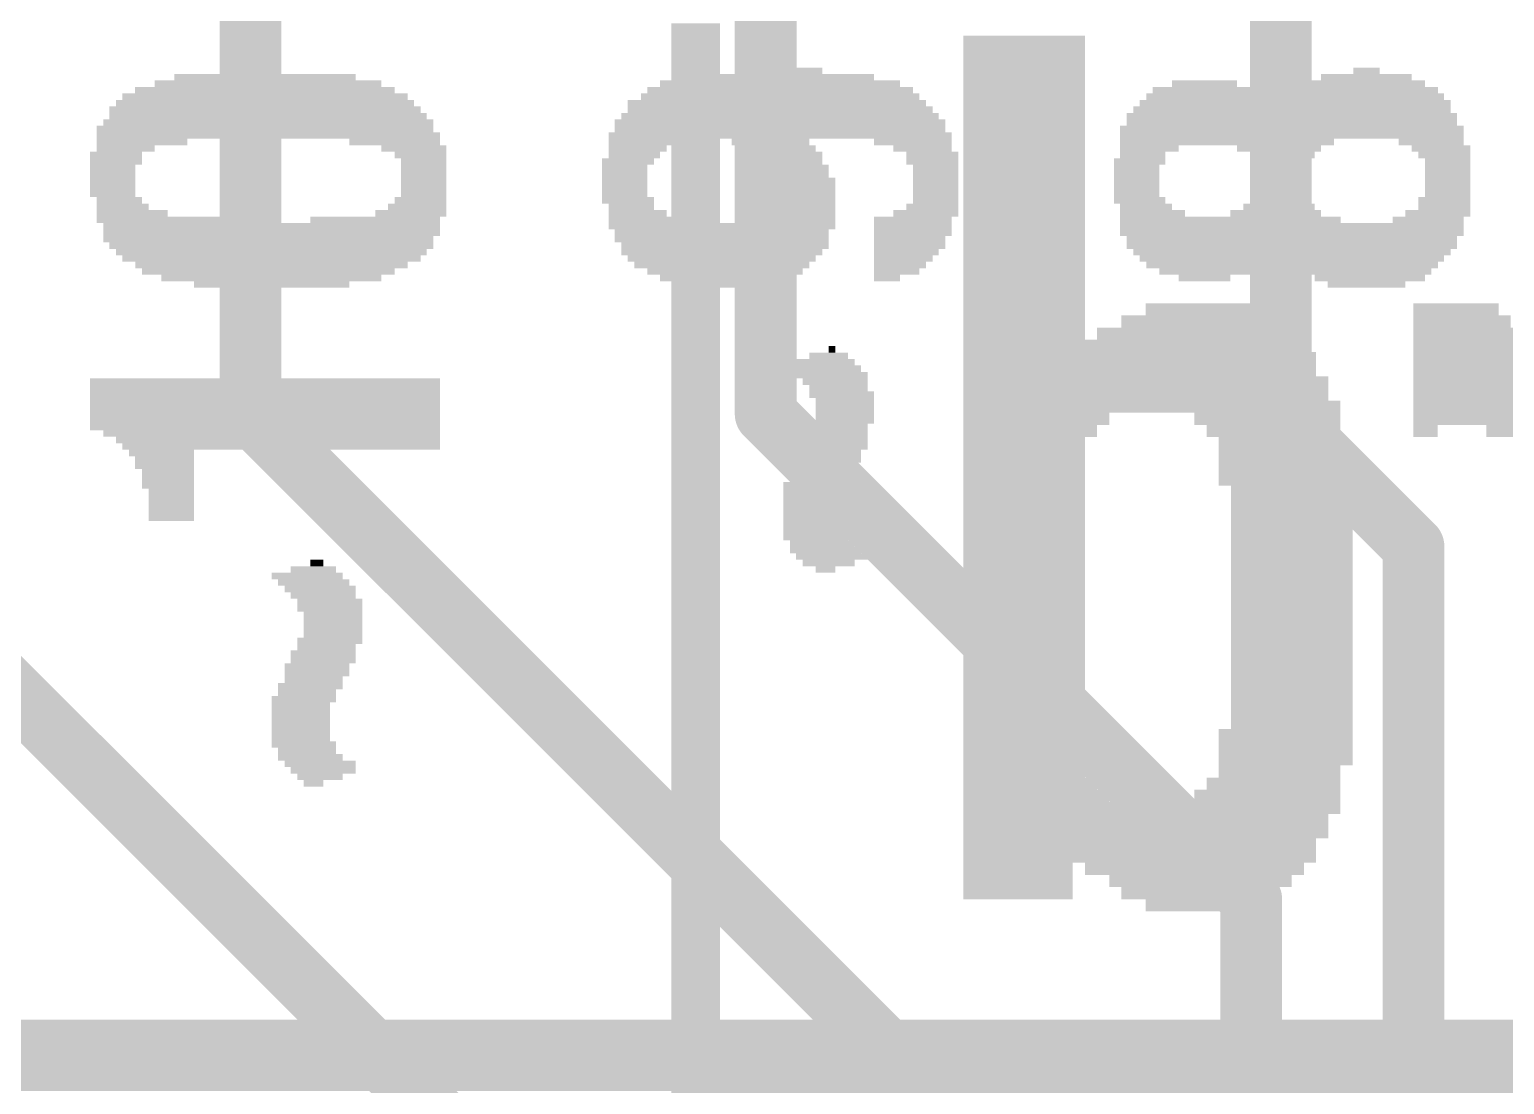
# Model space of a CAD drawing. Extents: x -25 to 82, y -36 to 56.
# Drawn here: x 35.49 to 42.76, y 42.67 to 47.87 of the extents above; entities that cross this region are included whole.
import ezdxf

# ---------------------------------------------------------------- set-up
doc = ezdxf.new("R2010")
doc.units = 0
for name, color, linetype in [('1', 12, 'CONTINUOUS'), ('21', 41, 'CONTINUOUS'), ('22', 40, 'CONTINUOUS')]:
    doc.layers.add(name, color=color, linetype=linetype)

# ---------------------------------------------------------------- blocks, each defined once
blk = doc.blocks.new('RECT')
blk.add_solid([(-0.5, -0.5), (0.5, -0.5), (-0.5, 0.5), (0.5, 0.5)])

msp = doc.modelspace()

# ---------------------------------------------------------------- linework, layer by layer
at = {"layer": '1', "const_width": 0.3048}
for points in [[(36.576, 49.15), (36.576, 45.974)], [(39.116, 49.15), (39.116, 45.974)], [(41.656, 45.974), (41.656, 49.15)], [(34.036, 45.974), (39.497, 40.513)], [(40.71, 41.84), (36.576, 45.974)], [(41.51, 43.58), (39.116, 45.974)], [(42.31, 45.32), (41.656, 45.974)], [(42.31, 24.6126), (42.31, 45.32)], [(41.51, 24.6126), (41.51, 43.58)]]:
    msp.add_lwpolyline(points, dxfattribs=at)
at = {"layer": '1', "const_width": 0.1524}
for points in [[(36.6299, 46.0279, 1), (36.5221, 45.9201)], [(39.1699, 46.0279, 1), (39.0621, 45.9201)], [(41.7099, 46.0279, 1), (41.6021, 45.9201)], [(36.4998, 45.974, 1), (36.6522, 45.974)], [(39.0398, 45.974, 1), (39.1922, 45.974)], [(41.5798, 45.974, 1), (41.7322, 45.974)], [(42.3862, 45.32, 1), (42.2338, 45.32)], [(42.2561, 45.2661, 1), (42.3639, 45.3739)], [(41.5862, 43.58, 1), (41.4338, 43.58)], [(41.4561, 43.5261, 1), (41.5639, 43.6339)]]:
    msp.add_lwpolyline(points, format="xyb", dxfattribs=at)

# ---------------------------------------------------------------- block references
at = {"layer": '21'}
for p, xscale, yscale in [((36.6471, 47.6347), 0.8941, 0.032), ((39.1706, 47.6347), 0.9576, 0.032), ((39.1871, 47.6665), 0.4166, 0.0318), ((42.0776, 47.6347), 0.447, 0.032), ((42.0789, 47.6665), 0.1295, 0.0318), ((36.6471, 47.5706), 1.2802, 0.032), ((36.6624, 47.6026), 1.1176, 0.032), ((39.1871, 47.5706), 1.3106, 0.032), ((39.1871, 47.6026), 1.1836, 0.032), ((41.2636, 47.5706), 0.4801, 0.032), ((41.2801, 47.6026), 0.32, 0.032), ((42.0954, 47.5706), 0.6706, 0.032), ((42.0789, 47.6026), 0.5766, 0.032), ((36.6471, 47.5068), 1.4681, 0.0318), ((36.6471, 47.5386), 1.4072, 0.032), ((39.1706, 47.5068), 1.4707, 0.0318), ((39.1871, 47.5386), 1.3716, 0.032), ((41.2636, 47.5068), 0.6071, 0.0318), ((41.2648, 47.5386), 0.5436, 0.032), ((42.0941, 47.5068), 0.8001, 0.0318), ((42.0941, 47.5386), 0.7341, 0.032), ((36.6636, 47.4109), 1.6281, 0.032), ((36.6471, 47.4749), 1.5342, 0.032), ((36.6624, 47.4429), 1.5646, 0.032), ((39.1871, 47.4109), 1.6307, 0.032), ((39.1871, 47.4429), 1.5646, 0.032), ((39.1871, 47.4749), 1.5037, 0.032), ((41.2483, 47.4429), 0.7036, 0.032), ((41.2636, 47.4109), 0.7341, 0.032), ((41.2648, 47.4749), 0.6706, 0.032), ((42.0941, 47.4429), 0.8611, 0.032), ((42.0941, 47.4109), 0.8611, 0.032), ((42.0941, 47.4749), 0.8001, 0.032), ((36.6471, 47.379), 1.6612, 0.0318), ((36.6636, 47.3471), 1.6942, 0.032), ((39.1871, 47.3471), 1.6916, 0.032), ((39.1871, 47.379), 1.6307, 0.0318), ((41.7106, 47.379), 1.6942, 0.0318), ((41.7106, 47.3471), 1.6942, 0.032), ((36.0401, 47.3151), 0.447, 0.032), ((35.9601, 47.2831), 0.287, 0.032), ((37.2872, 47.3151), 0.447, 0.032), ((37.3812, 47.2831), 0.32, 0.032), ((38.5648, 47.3151), 0.447, 0.032), ((38.4848, 47.2831), 0.287, 0.032), ((39.1401, 47.3151), 0.3835, 0.032), ((39.2354, 47.2831), 0.254, 0.032), ((39.8412, 47.3151), 0.3835, 0.032), ((39.8894, 47.2831), 0.287, 0.032), ((41.3906, 47.3151), 1.0541, 0.032), ((41.0083, 47.2831), 0.2896, 0.032), ((41.6471, 47.2831), 0.414, 0.032), ((42.3977, 47.3151), 0.32, 0.032), ((42.4459, 47.2831), 0.2896, 0.032), ((35.9118, 47.2511), 0.2565, 0.032), ((35.9118, 47.2192), 0.2565, 0.0318), ((35.8953, 47.1874), 0.2235, 0.032), ((37.4142, 47.2511), 0.254, 0.032), ((37.4294, 47.2192), 0.2235, 0.0318), ((37.4294, 47.1874), 0.2235, 0.032), ((38.4366, 47.2192), 0.2565, 0.0318), ((38.42, 47.1874), 0.2235, 0.032), ((38.4683, 47.2511), 0.254, 0.032), ((39.2836, 47.2511), 0.2235, 0.032), ((39.2989, 47.2192), 0.193, 0.0318), ((39.3141, 47.1874), 0.2235, 0.032), ((39.9377, 47.2511), 0.2565, 0.032), ((39.9377, 47.2192), 0.2565, 0.0318), ((39.9542, 47.1874), 0.2235, 0.032), ((40.96, 47.2192), 0.254, 0.0318), ((40.9448, 47.1874), 0.2235, 0.032), ((40.9753, 47.2511), 0.2235, 0.032), ((41.6636, 47.2511), 0.32, 0.032), ((41.6471, 47.2192), 0.287, 0.0318), ((41.6636, 47.1874), 0.254, 0.032), ((42.4625, 47.2511), 0.2565, 0.032), ((42.479, 47.2192), 0.2235, 0.0318), ((42.479, 47.1874), 0.2235, 0.032), ((35.8953, 47.1554), 0.2235, 0.032), ((35.8953, 47.1234), 0.2235, 0.032), ((37.4294, 47.1554), 0.2235, 0.032), ((37.4294, 47.1234), 0.2235, 0.032), ((38.42, 47.1554), 0.2235, 0.032), ((38.42, 47.1234), 0.2235, 0.032), ((39.3306, 47.1234), 0.2565, 0.032), ((39.3141, 47.1554), 0.2235, 0.032), ((39.9542, 47.1554), 0.2235, 0.032), ((39.9542, 47.1234), 0.2235, 0.032), ((40.9448, 47.1554), 0.2235, 0.032), ((40.9448, 47.1234), 0.2235, 0.032), ((41.6484, 47.1554), 0.2235, 0.032), ((41.6484, 47.1234), 0.2235, 0.032), ((42.479, 47.1554), 0.2235, 0.032), ((42.479, 47.1234), 0.2235, 0.032), ((35.8953, 47.0913), 0.2235, 0.032), ((35.8953, 47.0595), 0.2235, 0.0318), ((37.4294, 47.0913), 0.2235, 0.032), ((37.4294, 47.0595), 0.2235, 0.0318), ((38.42, 47.0913), 0.2235, 0.032), ((38.42, 47.0595), 0.2235, 0.0318), ((39.3306, 47.0913), 0.2565, 0.032), ((39.3306, 47.0595), 0.2565, 0.0318), ((39.9542, 47.0913), 0.2235, 0.032), ((39.9542, 47.0595), 0.2235, 0.0318), ((40.9448, 47.0913), 0.2235, 0.032), ((40.9448, 47.0595), 0.2235, 0.0318), ((41.6636, 47.0595), 0.254, 0.0318), ((41.6484, 47.0913), 0.2235, 0.032), ((42.479, 47.0913), 0.2235, 0.032), ((42.479, 47.0595), 0.2235, 0.0318), ((35.9283, 47.0276), 0.2235, 0.032), ((35.9448, 46.9956), 0.2565, 0.032), ((37.3977, 46.9956), 0.287, 0.032), ((37.4142, 47.0276), 0.254, 0.032), ((38.4366, 47.0276), 0.2565, 0.032), ((38.4531, 46.9956), 0.2235, 0.032), ((39.3154, 46.9956), 0.287, 0.032), ((39.3306, 47.0276), 0.2565, 0.032), ((39.9377, 46.9956), 0.2565, 0.032), ((39.9542, 47.0276), 0.2235, 0.032), ((40.96, 47.0276), 0.254, 0.032), ((40.9918, 46.9956), 0.2565, 0.032), ((41.6471, 46.9956), 0.3531, 0.032), ((41.6471, 47.0276), 0.287, 0.032), ((42.4625, 47.0276), 0.2565, 0.032), ((42.4625, 46.9956), 0.2565, 0.032), ((35.9918, 46.9636), 0.3505, 0.032), ((36.1518, 46.9317), 0.6706, 0.0318), ((36.6801, 46.8998), 1.6612, 0.032), ((37.1907, 46.9317), 0.6401, 0.0318), ((37.3659, 46.9636), 0.3505, 0.032), ((38.4848, 46.9636), 0.287, 0.032), ((38.5331, 46.9317), 0.3835, 0.0318), ((38.9001, 46.8998), 1.1176, 0.032), ((39.2506, 46.9317), 0.4166, 0.0318), ((39.2989, 46.9636), 0.32, 0.032), ((39.8412, 46.9317), 0.3835, 0.0318), ((39.8412, 46.8998), 0.3835, 0.032), ((39.9059, 46.9636), 0.32, 0.032), ((41.0235, 46.9636), 0.32, 0.032), ((41.4071, 46.9317), 1.0871, 0.0318), ((41.7106, 46.8998), 1.6942, 0.032), ((41.6306, 46.9636), 0.447, 0.032), ((42.3824, 46.9317), 0.3505, 0.0318), ((42.4307, 46.9636), 0.32, 0.032), ((36.6801, 46.8678), 1.6612, 0.032), ((36.6636, 46.8358), 1.6281, 0.032), ((38.8988, 46.8678), 1.0541, 0.032), ((38.8988, 46.8358), 1.0541, 0.032), ((39.8259, 46.8358), 0.3531, 0.032), ((39.8412, 46.8678), 0.3835, 0.032), ((41.7106, 46.8678), 1.6942, 0.032), ((41.2636, 46.8358), 0.7341, 0.032), ((42.0941, 46.8358), 0.8611, 0.032), ((36.6789, 46.8038), 1.5977, 0.032), ((36.6789, 46.7719), 1.5316, 0.0318), ((38.9153, 46.8038), 1.0211, 0.032), ((38.9001, 46.7719), 0.9906, 0.0318), ((39.8259, 46.8038), 0.3531, 0.032), ((39.8094, 46.7719), 0.32, 0.0318), ((41.2483, 46.8038), 0.7036, 0.032), ((41.2648, 46.7719), 0.6706, 0.0318), ((42.0941, 46.8038), 0.8611, 0.032), ((42.0941, 46.7719), 0.8001, 0.0318), ((36.6789, 46.7401), 1.4707, 0.032), ((36.6789, 46.7081), 1.3437, 0.032), ((38.8988, 46.7401), 0.9271, 0.032), ((38.9001, 46.7081), 0.8636, 0.032), ((39.7942, 46.7401), 0.2896, 0.032), ((39.7777, 46.7081), 0.2565, 0.032), ((41.2636, 46.7401), 0.6071, 0.032), ((41.2648, 46.7081), 0.5436, 0.032), ((42.0776, 46.7401), 0.7671, 0.032), ((42.0789, 46.7081), 0.7036, 0.032), ((36.6636, 46.6761), 1.2471, 0.032), ((36.6789, 46.6441), 1.0846, 0.032), ((36.6801, 46.6122), 0.7671, 0.0318), ((38.9153, 46.6761), 0.7671, 0.032), ((38.9306, 46.6441), 0.6706, 0.032), ((38.9153, 46.6122), 0.5131, 0.0318), ((39.7612, 46.6761), 0.2235, 0.032), ((39.7142, 46.6441), 0.1295, 0.032), ((41.2801, 46.6761), 0.447, 0.032), ((41.2801, 46.6441), 0.254, 0.032), ((42.0789, 46.6761), 0.6375, 0.032), ((42.0954, 46.6441), 0.5436, 0.032), ((42.0789, 46.6122), 0.3835, 0.0318), ((39.4272, 46.2608), 0.1905, 0.032), ((39.4424, 46.2928), 0.033, 0.032), ((39.3954, 46.2288), 0.32, 0.032), ((39.4106, 46.1968), 0.3505, 0.032), ((36.6471, 46.133), 1.7272, 0.032), ((36.6471, 46.101), 1.7272, 0.032), ((39.4424, 46.1649), 0.3531, 0.0318), ((39.4589, 46.133), 0.32, 0.032), ((39.4754, 46.101), 0.287, 0.032), ((36.6471, 46.069), 1.7272, 0.032), ((36.6471, 46.0371), 1.7272, 0.0318), ((39.4907, 46.069), 0.3175, 0.032), ((39.5059, 46.0371), 0.287, 0.0318), ((36.6471, 46.0052), 1.7272, 0.032), ((36.6471, 45.9732), 1.7272, 0.032), ((39.5059, 46.0052), 0.287, 0.032), ((39.5059, 45.9732), 0.287, 0.032), ((36.6471, 45.9412), 1.7272, 0.032), ((36.6471, 45.9092), 1.7272, 0.032), ((36.6801, 45.8774), 1.6612, 0.0318), ((39.4754, 45.9092), 0.287, 0.032), ((39.4754, 45.8774), 0.287, 0.0318), ((39.5059, 45.9412), 0.287, 0.032), ((36.7119, 45.8455), 1.5977, 0.032), ((36.7271, 45.8135), 1.5672, 0.032), ((39.4589, 45.8455), 0.32, 0.032), ((39.4589, 45.8135), 0.32, 0.032), ((36.1366, 45.7815), 0.32, 0.032), ((36.1518, 45.7495), 0.2896, 0.032), ((39.4259, 45.7815), 0.32, 0.032), ((39.4259, 45.7495), 0.32, 0.032), ((36.1518, 45.7176), 0.2896, 0.0318), ((36.1683, 45.6857), 0.2565, 0.032), ((39.3954, 45.6857), 0.32, 0.032), ((39.4106, 45.7176), 0.2896, 0.0318), ((36.1683, 45.6537), 0.2565, 0.032), ((36.1683, 45.6217), 0.2565, 0.032), ((36.1848, 45.5898), 0.2235, 0.0318), ((39.3624, 45.6217), 0.32, 0.032), ((39.3459, 45.5898), 0.287, 0.0318), ((39.3789, 45.6537), 0.287, 0.032), ((36.1848, 45.5579), 0.2235, 0.032), ((36.1848, 45.5259), 0.2235, 0.032), ((39.3459, 45.5579), 0.287, 0.032), ((39.3459, 45.5259), 0.287, 0.032), ((36.1848, 45.4939), 0.2235, 0.032), ((36.1848, 45.4619), 0.2235, 0.032), ((39.3459, 45.4939), 0.287, 0.032), ((39.3459, 45.4619), 0.287, 0.032), ((39.3459, 45.4301), 0.287, 0.0318), ((39.3624, 45.3982), 0.32, 0.032), ((39.3624, 45.3662), 0.32, 0.032), ((39.3954, 45.3342), 0.32, 0.032), ((39.4106, 45.3022), 0.3505, 0.032), ((36.9024, 45.2384), 0.0635, 0.032), ((39.4576, 45.2703), 0.3835, 0.0318), ((39.4272, 45.2384), 0.2565, 0.032), ((36.8554, 45.1744), 0.3505, 0.032), ((36.8859, 45.2064), 0.2235, 0.032), ((39.4106, 45.2064), 0.0965, 0.032), ((36.8871, 45.1425), 0.3531, 0.0318), ((36.9189, 45.1107), 0.3505, 0.032), ((36.9341, 45.0787), 0.32, 0.032), ((36.9672, 45.0466), 0.32, 0.032), ((36.9672, 45.0146), 0.32, 0.032), ((36.9824, 44.9828), 0.2896, 0.0318), ((36.9824, 44.9509), 0.2896, 0.032), ((36.9824, 44.9189), 0.2896, 0.032), ((36.9824, 44.8869), 0.2896, 0.032), ((36.9341, 44.7911), 0.32, 0.032), ((36.9672, 44.8549), 0.32, 0.032), ((36.9507, 44.823), 0.287, 0.0318), ((36.9037, 44.7271), 0.32, 0.032), ((36.9341, 44.7591), 0.32, 0.032), ((36.8871, 44.6634), 0.287, 0.032), ((36.9037, 44.6952), 0.32, 0.0318), ((36.8389, 44.5673), 0.3175, 0.032), ((36.8706, 44.6314), 0.32, 0.032), ((36.8541, 44.5994), 0.287, 0.032), ((36.8237, 44.5355), 0.287, 0.0318), ((36.8237, 44.5036), 0.287, 0.032), ((36.8237, 44.4716), 0.287, 0.032), ((36.8237, 44.4396), 0.287, 0.032), ((36.8237, 44.4076), 0.287, 0.032), ((36.8237, 44.3757), 0.287, 0.0318), ((36.8389, 44.3438), 0.3175, 0.032), ((36.8541, 44.3118), 0.287, 0.032), ((36.8706, 44.2798), 0.32, 0.032), ((36.9189, 44.2479), 0.3505, 0.0318), ((36.9341, 44.2161), 0.32, 0.032), ((36.9189, 44.1841), 0.2235, 0.032), ((36.8859, 44.1521), 0.0965, 0.032), ((46.0235, 42.9699), 36.2636, 0.032), ((46.0235, 42.9059), 36.5176, 0.032), ((46.0248, 42.9379), 36.4541, 0.032), ((46.0248, 42.8741), 36.5811, 0.0318), ((46.0248, 42.8422), 36.5811, 0.032), ((46.0248, 42.8102), 36.5811, 0.032), ((46.0248, 42.7782), 36.5811, 0.032), ((46.0248, 42.7463), 36.5811, 0.0318), ((46.0235, 42.7144), 36.5176, 0.032), ((46.0248, 42.6824), 36.4541, 0.032), ((46.0083, 42.6504), 36.3601, 0.032)]:
    msp.add_blockref('RECT', p, dxfattribs=dict(at, xscale=xscale, yscale=yscale))
at = {"layer": '22', "yscale": 0.06, "rotation": 180}
for p, xscale in [((38.77, 47.87), 0.24), ((38.77, 47.81), 0.24), ((40.39, 47.81), 0.6), ((38.77, 47.75), 0.24), ((38.77, 47.69), 0.24), ((40.39, 47.75), 0.6), ((40.39, 47.69), 0.6), ((38.77, 47.63), 0.24), ((40.39, 47.63), 0.6), ((38.77, 47.57), 0.24), ((40.39, 47.57), 0.6), ((38.77, 47.51), 0.24), ((40.39, 47.51), 0.6), ((38.77, 47.45), 0.24), ((38.77, 47.39), 0.24), ((40.39, 47.45), 0.6), ((40.39, 47.39), 0.6), ((38.77, 47.33), 0.24), ((40.39, 47.33), 0.6), ((38.77, 47.27), 0.24), ((40.39, 47.27), 0.6), ((38.77, 47.21), 0.24), ((40.39, 47.21), 0.6), ((38.77, 47.15), 0.24), ((40.39, 47.15), 0.6), ((38.77, 47.09), 0.24), ((38.77, 47.03), 0.24), ((40.39, 47.09), 0.6), ((40.39, 47.03), 0.6), ((38.77, 46.97), 0.24), ((40.39, 46.97), 0.6), ((38.77, 46.91), 0.24), ((40.39, 46.91), 0.6), ((38.77, 46.85), 0.24), ((40.39, 46.85), 0.6), ((38.77, 46.79), 0.24), ((40.39, 46.79), 0.6), ((38.77, 46.73), 0.24), ((38.77, 46.67), 0.24), ((40.39, 46.73), 0.6), ((40.39, 46.67), 0.6), ((38.77, 46.61), 0.24), ((40.39, 46.61), 0.6), ((38.77, 46.55), 0.24), ((40.39, 46.55), 0.6), ((38.77, 46.49), 0.24), ((40.39, 46.49), 0.6), ((41.26, 46.49), 0.54), ((42.52, 46.49), 0.42), ((38.77, 46.43), 0.24), ((40.39, 46.43), 0.6), ((41.26, 46.43), 0.78), ((42.55, 46.43), 0.48), ((38.77, 46.37), 0.24), ((38.77, 46.31), 0.24), ((40.39, 46.37), 0.6), ((40.93, 46.31), 1.68), ((41.23, 46.37), 0.96), ((42.58, 46.37), 0.54), ((42.61, 46.31), 0.6), ((38.77, 46.25), 0.24), ((40.96, 46.25), 1.74), ((42.64, 46.25), 0.66), ((38.77, 46.19), 0.24), ((40.96, 46.19), 1.74), ((42.64, 46.19), 0.66), ((38.77, 46.13), 0.24), ((40.99, 46.13), 1.8), ((42.67, 46.13), 0.72), ((38.77, 46.07), 0.24), ((38.77, 46.01), 0.24), ((40.99, 46.07), 1.8), ((41.02, 46.01), 1.86), ((42.97, 46.07), 1.32), ((42.97, 46.01), 1.32), ((38.77, 45.95), 0.24), ((40.45, 45.95), 0.72), ((41.59, 45.95), 0.72), ((42.97, 45.95), 1.32), ((38.77, 45.89), 0.24), ((40.42, 45.89), 0.66), ((41.62, 45.89), 0.66), ((42.37, 45.89), 0.12), ((43.15, 45.89), 0.96), ((38.77, 45.83), 0.24), ((40.39, 45.83), 0.6), ((41.65, 45.83), 0.6), ((38.77, 45.77), 0.24), ((40.39, 45.77), 0.6), ((41.68, 45.77), 0.66), ((38.77, 45.71), 0.24), ((38.77, 45.65), 0.24), ((40.39, 45.71), 0.6), ((40.39, 45.65), 0.6), ((41.68, 45.71), 0.66), ((41.68, 45.65), 0.66), ((38.77, 45.59), 0.24), ((40.39, 45.59), 0.6), ((41.71, 45.59), 0.6), ((38.77, 45.53), 0.24), ((40.39, 45.53), 0.6), ((41.71, 45.53), 0.6), ((38.77, 45.47), 0.24), ((40.39, 45.47), 0.6), ((41.71, 45.47), 0.6), ((38.77, 45.41), 0.24), ((40.39, 45.41), 0.6), ((41.71, 45.41), 0.6), ((38.77, 45.35), 0.24), ((38.77, 45.29), 0.24), ((40.39, 45.35), 0.6), ((40.39, 45.29), 0.6), ((41.71, 45.35), 0.6), ((41.71, 45.29), 0.6), ((38.77, 45.23), 0.24), ((40.39, 45.23), 0.6), ((41.71, 45.23), 0.6), ((38.77, 45.17), 0.24), ((40.39, 45.17), 0.6), ((41.71, 45.17), 0.6), ((38.77, 45.11), 0.24), ((40.39, 45.11), 0.6), ((41.71, 45.11), 0.6), ((38.77, 45.05), 0.24), ((38.77, 44.99), 0.24), ((40.39, 45.05), 0.6), ((40.39, 44.99), 0.6), ((41.71, 45.05), 0.6), ((41.71, 44.99), 0.6), ((38.77, 44.93), 0.24), ((40.39, 44.93), 0.6), ((41.71, 44.93), 0.6), ((38.77, 44.87), 0.24), ((40.39, 44.87), 0.6), ((41.71, 44.87), 0.6), ((38.77, 44.81), 0.24), ((40.39, 44.81), 0.6), ((41.71, 44.81), 0.6), ((38.77, 44.75), 0.24), ((40.39, 44.75), 0.6), ((41.71, 44.75), 0.6), ((38.77, 44.69), 0.24), ((38.77, 44.63), 0.24), ((40.39, 44.69), 0.6), ((40.39, 44.63), 0.6), ((41.71, 44.69), 0.6), ((41.71, 44.63), 0.6), ((38.77, 44.57), 0.24), ((40.39, 44.57), 0.6), ((41.71, 44.57), 0.6), ((38.77, 44.51), 0.24), ((40.39, 44.51), 0.6), ((41.71, 44.51), 0.6), ((38.77, 44.45), 0.24), ((40.39, 44.45), 0.6), ((41.71, 44.45), 0.6), ((38.77, 44.39), 0.24), ((40.39, 44.39), 0.6), ((41.68, 44.39), 0.66), ((38.77, 44.33), 0.24), ((38.77, 44.27), 0.24), ((40.39, 44.33), 0.6), ((40.39, 44.27), 0.6), ((41.68, 44.33), 0.66), ((41.68, 44.27), 0.66), ((38.77, 44.21), 0.24), ((40.39, 44.21), 0.6), ((41.65, 44.21), 0.6), ((38.77, 44.15), 0.24), ((40.42, 44.15), 0.66), ((41.62, 44.15), 0.66), ((38.77, 44.09), 0.24), ((40.45, 44.09), 0.72), ((41.59, 44.09), 0.72), ((38.77, 44.03), 0.24), ((40.51, 44.03), 0.84), ((41.56, 44.03), 0.78), ((38.77, 43.97), 0.24), ((38.77, 43.91), 0.24), ((40.99, 43.97), 1.8), ((40.99, 43.91), 1.8), ((38.77, 43.85), 0.24), ((40.96, 43.85), 1.74), ((38.77, 43.79), 0.24), ((40.96, 43.79), 1.74), ((38.77, 43.73), 0.24), ((40.36, 43.73), 0.54), ((41.23, 43.73), 1.08), ((38.77, 43.67), 0.24), ((38.77, 43.61), 0.24), ((40.36, 43.67), 0.54), ((40.36, 43.61), 0.54), ((41.26, 43.67), 0.9), ((41.26, 43.61), 0.78), ((38.77, 43.55), 0.24), ((41.26, 43.55), 0.54), ((38.77, 43.49), 0.24), ((38.77, 43.43), 0.24), ((38.77, 43.37), 0.24), ((38.77, 43.31), 0.24), ((38.77, 43.25), 0.24), ((38.77, 43.19), 0.24), ((38.77, 43.13), 0.24), ((38.77, 43.07), 0.24), ((38.77, 43.01), 0.24), ((38.77, 42.95), 0.24), ((38.8, 42.89), 0.3), ((50.8, 42.83), 24.3), ((50.8, 42.77), 24.3), ((50.8, 42.71), 24.3), ((50.8, 42.65), 24.3)]:
    msp.add_blockref('RECT', p, dxfattribs=dict(at, xscale=xscale))

doc.saveas('drawing.dxf')
